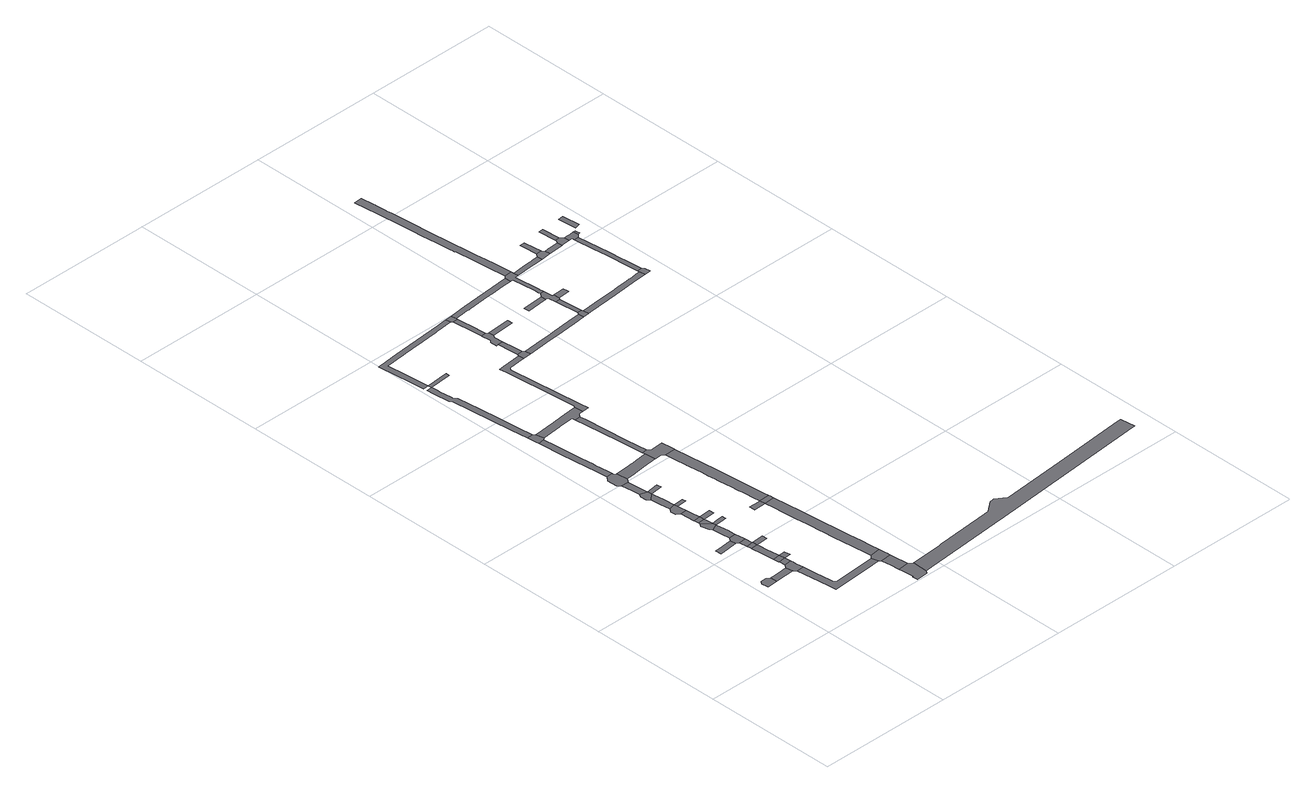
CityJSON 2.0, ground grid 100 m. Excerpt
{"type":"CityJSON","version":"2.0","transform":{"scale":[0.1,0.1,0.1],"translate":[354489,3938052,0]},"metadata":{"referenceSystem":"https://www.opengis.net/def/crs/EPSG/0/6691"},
"CityObjects":{
"road1":{"type":"Road","geometry":[{"type":"MultiSurface","lod":"1","boundaries":[[[0,1,2,3,4,5,6]]]}]},
"road2":{"type":"Road","attributes":{"RoadStructureAttribute.sectionType":"1"},"geometry":[{"type":"MultiSurface","lod":"1","boundaries":[[[7,5,4,8,9,10]]]}]},
"road3":{"type":"Road","attributes":{"RoadStructureAttribute.sectionType":"1"},"geometry":[{"type":"MultiSurface","lod":"1","boundaries":[[[11,12,13,14,15,16]]]}]},
"road4":{"type":"Road","geometry":[{"type":"MultiSurface","lod":"1","boundaries":[[[17,10,9,18,19,20,21,22]]]}]},
"road5":{"type":"Road","attributes":{"RoadStructureAttribute.sectionType":"1"},"geometry":[{"type":"MultiSurface","lod":"1","boundaries":[[[23,24,17,22]]]}]},
"road6":{"type":"Road","geometry":[{"type":"MultiSurface","lod":"1","boundaries":[[[23,25,26,27,28,24]]]}]},
"road7":{"type":"Road","attributes":{"RoadStructureAttribute.sectionType":"1"},"geometry":[{"type":"MultiSurface","lod":"1","boundaries":[[[29,30,31,27,26,32,33,34,35]]]}]},
"road8":{"type":"Road","geometry":[{"type":"MultiSurface","lod":"1","boundaries":[[[36,37,29,35]]]}]},
"road9":{"type":"Road","geometry":[{"type":"MultiSurface","lod":"1","boundaries":[[[38,39,26,25]]]}]},
"road10":{"type":"Road","attributes":{"RoadStructureAttribute.sectionType":"1"},"geometry":[{"type":"MultiSurface","lod":"1","boundaries":[[[36,40,41,42,37]]]}]},
"road11":{"type":"Road","geometry":[{"type":"MultiSurface","lod":"1","boundaries":[[[15,42,41,43,44,45,16]]]}]},
"road12":{"type":"Road","attributes":{"RoadStructureAttribute.sectionType":"1"},"geometry":[{"type":"MultiSurface","lod":"1","boundaries":[[[44,46,47,48,49,50,51,52,45]]]}]},
"road13":{"type":"Road","geometry":[{"type":"MultiSurface","lod":"1","boundaries":[[[53,54,55,51,50,56]]]}]},
"road14":{"type":"Road","attributes":{"RoadStructureAttribute.sectionType":"1"},"geometry":[{"type":"MultiSurface","lod":"1","boundaries":[[[57,58,59,60,61,62,63,19,18,64,65,66,67,68,69]]]}]},
"road15":{"type":"Road","geometry":[{"type":"MultiSurface","lod":"1","boundaries":[[[70,71,36,35]]]}]},
"road16":{"type":"Road","attributes":{"RoadStructureAttribute.sectionType":"1"},"geometry":[{"type":"MultiSurface","lod":"1","boundaries":[[[72,73,74,75,53,56]]]}]},
"road17":{"type":"Road","geometry":[{"type":"MultiSurface","lod":"1","boundaries":[[[76,75,74,77,78,79]]]}]},
"road18":{"type":"Road","attributes":{"RoadStructureAttribute.sectionType":"1"},"geometry":[{"type":"MultiSurface","lod":"1","boundaries":[[[79,78,80,81,82]]]}]},
"road19":{"type":"Road","geometry":[{"type":"MultiSurface","lod":"1","boundaries":[[[81,83,84,85,86,87,88,82]]]}]},
"road20":{"type":"Road","geometry":[{"type":"MultiSurface","lod":"1","boundaries":[[[50,89,90,91,92,56]]]}]},
"road21":{"type":"Road","attributes":{"RoadStructureAttribute.sectionType":"1"},"geometry":[{"type":"MultiSurface","lod":"1","boundaries":[[[93,94,86,85,95,96,97]]]}]},
"road22":{"type":"Road","geometry":[{"type":"MultiSurface","lod":"1","boundaries":[[[98,99,77,74]]]}]},
"road23":{"type":"Road","geometry":[{"type":"MultiSurface","lod":"1","boundaries":[[[93,97,100,101,102,103]]]}]},
"road24":{"type":"Road","attributes":{"RoadStructureAttribute.sectionType":"1"},"geometry":[{"type":"MultiSurface","lod":"1","boundaries":[[[104,105,101,100,106,107,108,109]]]}]},
"road25":{"type":"Road","geometry":[{"type":"MultiSurface","lod":"1","boundaries":[[[110,111,85,84]]]}]},
"road26":{"type":"Road","geometry":[{"type":"MultiSurface","lod":"1","boundaries":[[[112,113,114,115,116,117,118,104,109]]]}]},
"road27":{"type":"Road","geometry":[{"type":"MultiSurface","lod":"1","boundaries":[[[97,119,120,100]]]}]},
"road28":{"type":"Road","geometry":[{"type":"MultiSurface","lod":"1","boundaries":[[[121,122,123,124,125,126,127,128,129,130]]]}]},
"road29":{"type":"Road","attributes":{"RoadStructureAttribute.sectionType":"1"},"geometry":[{"type":"MultiSurface","lod":"1","boundaries":[[[131,132,125,124,133,134,135,136]]]}]},
"road30":{"type":"Road","geometry":[{"type":"MultiSurface","lod":"1","boundaries":[[[136,135,137,138,139,140,57,69]]]}]},
"road31":{"type":"Road","attributes":{"RoadStructureAttribute.sectionType":"1"},"geometry":[{"type":"MultiSurface","lod":"1","boundaries":[[[141,142,143,144,145,146,147,148,149,150,151,152,153,154,155,116,115]]]}]},
"road32":{"type":"Road","geometry":[{"type":"MultiSurface","lod":"1","boundaries":[[[156,157,151,150,158,159,160]]]}]},
"road33":{"type":"Road","attributes":{"RoadStructureAttribute.sectionType":"1"},"geometry":[{"type":"MultiSurface","lod":"1","boundaries":[[[139,161,162,163,164,165,166,167,168,169,170,171,172,173,174,175,176,177,178,179,180,181,182,183,184,185,186,140]]]}]},
"road34":{"type":"Road","geometry":[{"type":"MultiSurface","lod":"1","boundaries":[[[187,188,189,190,171,191]]]}]},
"road35":{"type":"Road","attributes":{"RoadStructureAttribute.sectionType":"1"},"geometry":[{"type":"MultiSurface","lod":"1","boundaries":[[[112,192,193,194,195,196,197,198,199,200,201,202,203,113]]]}]},
"road36":{"type":"Road","attributes":{"RoadStructureAttribute.sectionType":"1"},"geometry":[{"type":"MultiSurface","lod":"1","boundaries":[[[160,204,205,206,207,208,209,210,211,212,213,214,215,216,217,218,219,220,221,222,156]]]}]},
"road37":{"type":"Road","geometry":[{"type":"MultiSurface","lod":"1","boundaries":[[[191,171,170,223,224]]]}]},
"road38":{"type":"Road","attributes":{"RoadStructureAttribute.sectionType":"1"},"geometry":[{"type":"MultiSurface","lod":"1","boundaries":[[[225,226,227,228,229,230,231,232,233,234,235,236,237,238,239,240,241,191,224,242,243,244,245,246]]]}]},
"road39":{"type":"Road","geometry":[{"type":"MultiSurface","lod":"1","boundaries":[[[247,248,159,158,249,250,251,252,253,254,255,256,257,258]]]}]},
"road40":{"type":"Road","geometry":[{"type":"MultiSurface","lod":"1","boundaries":[[[245,259,260,261,262,263,264,198,197,265,266,246]]]}]},
"road41":{"type":"Road","geometry":[{"type":"MultiSurface","lod":"1","boundaries":[[[267,268,269,215]]]}]},
"road42":{"type":"Road","attributes":{"RoadStructureAttribute.sectionType":"1"},"geometry":[{"type":"MultiSurface","lod":"1","boundaries":[[[270,271,253,252,272,273,264,263]]]}]},
"road43":{"type":"Road","attributes":{"RoadStructureAttribute.sectionType":"1"},"geometry":[{"type":"MultiSurface","lod":"1","boundaries":[[[274,275,276,277,278,279,280,281,282,283,284,285,286,287,288,289,290,291,292,293,294,295,296,297,298,299,300,269]]]}]},
"road44":{"type":"Road","attributes":{"RoadStructureAttribute.sectionType":"1"},"geometry":[{"type":"MultiSurface","lod":"1","boundaries":[[[301,302,303,304,305,306,307,308,257,256,309,310,311,312,313,314,315]]]}]},
"road45":{"type":"Road","geometry":[{"type":"MultiSurface","lod":"1","boundaries":[[[316,315,314,317,318,319]]]}]},
"road46":{"type":"Road","attributes":{"RoadStructureAttribute.sectionType":"1"},"geometry":[{"type":"MultiSurface","lod":"1","boundaries":[[[320,321,322,323,316,319]]]}]},
"road47":{"type":"Road","geometry":[{"type":"MultiSurface","lod":"1","boundaries":[[[324,325,326,327,322,321,328,329,330,331,332]]]}]},
"road48":{"type":"Road","attributes":{"RoadStructureAttribute.sectionType":"1"},"geometry":[{"type":"MultiSurface","lod":"1","boundaries":[[[331,333,334,335,336,337,332]]]}]},
"road49":{"type":"Road","geometry":[{"type":"MultiSurface","lod":"1","boundaries":[[[289,336,335,338,339,290]]]}]},
"road50":{"type":"Road","attributes":{"RoadStructureAttribute.sectionType":"1"},"geometry":[{"type":"MultiSurface","lod":"1","boundaries":[[[340,341,342,343,344,345,346,347,348,349,350,351,352,353,354,355,356,123,122]]]}]},
"road51":{"type":"Road","geometry":[{"type":"MultiSurface","lod":"1","boundaries":[[[357,358,330,329]]]}]},
"road52":{"type":"Road","attributes":{"RoadStructureAttribute.sectionType":"1"},"geometry":[{"type":"MultiSurface","lod":"1","boundaries":[[[359,360,361,362,363,364,318,317,365,366,367,368]]]}]},
"road53":{"type":"Road","attributes":{"RoadStructureAttribute.sectionType":"1"},"geometry":[{"type":"MultiSurface","lod":"1","boundaries":[[[369,370,339,338,371,372,373,374,375,376,377,378,379,380,381]]]}]},
"road54":{"type":"Road","geometry":[{"type":"MultiSurface","lod":"1","boundaries":[[[382,383,384,385,386,387]]]}]},
"road55":{"type":"Road","geometry":[{"type":"MultiSurface","lod":"1","boundaries":[[[388,389,359,368,390,391]]]}]},
"road56":{"type":"Road","attributes":{"RoadStructureAttribute.sectionType":"1"},"geometry":[{"type":"MultiSurface","lod":"1","boundaries":[[[392,389,388,393,394,395]]]}]},
"road57":{"type":"Road","geometry":[{"type":"MultiSurface","lod":"1","boundaries":[[[396,397,398,399,400,401,382,387,402,403,395,394]]]}]},
"road58":{"type":"Road","geometry":[{"type":"MultiSurface","lod":"1","boundaries":[[[380,404,405,406,400,399,407,408,409,410,411,412,413,414,381]]]}]},
"road59":{"type":"Road","geometry":[{"type":"MultiSurface","lod":"1","boundaries":[[[396,415,416,417,418,397]]]}]},
"road60":{"type":"Road","attributes":{"RoadStructureAttribute.sectionType":"1"},"geometry":[{"type":"MultiSurface","lod":"1","boundaries":[[[419,420,421,422,423,424,425,426,427,428,429,430,431,432,433,434,435,436,437,438,439,440,441,442,443,444,445,446,447,448,449,450,451,452,453,454,455,456,457,458,459,414,413]]]}]},
"road61":{"type":"Road","attributes":{"RoadStructureAttribute.sectionType":"1"},"geometry":[{"type":"MultiSurface","lod":"1","boundaries":[[[460,461,462,463,464,412,411,465,466,467]]]}]},
"road62":{"type":"Road","attributes":{"RoadStructureAttribute.sectionType":"1"},"geometry":[{"type":"MultiSurface","lod":"1","boundaries":[[[468,469,470,471,472,473,474,475,476,477,478,479,391,390,480,481,482,483,484,485]]]}]},
"road63":{"type":"Road","geometry":[{"type":"MultiSurface","lod":"1","boundaries":[[[486,460,467,487,488,489]]]}]},
"road64":{"type":"Road","geometry":[{"type":"MultiSurface","lod":"1","boundaries":[[[490,491,492,493,486,489]]]}]},
"road65":{"type":"Road","attributes":{"RoadStructureAttribute.sectionType":"1"},"geometry":[{"type":"MultiSurface","lod":"1","boundaries":[[[487,494,495,496,497,498,499,488]]]}]},
"road66":{"type":"Road","geometry":[{"type":"MultiSurface","lod":"1","boundaries":[[[500,501,502,485,484,503]]]}]},
"road67":{"type":"Road","geometry":[{"type":"MultiSurface","lod":"1","boundaries":[[[504,497,496,505,506,507,508,509]]]}]},
"road68":{"type":"Road","attributes":{"RoadStructureAttribute.sectionType":"1"},"geometry":[{"type":"MultiSurface","lod":"1","boundaries":[[[510,511,512,513,514,502,501,515,516,517,518,519,520,521]]]}]},
"road69":{"type":"Road","geometry":[{"type":"MultiSurface","lod":"1","boundaries":[[[508,522,523,509]]]}]},
"road70":{"type":"Road","geometry":[{"type":"MultiSurface","lod":"1","boundaries":[[[520,524,525,526,527,528,507,506,529,521]]]}]},
"road71":{"type":"Road","attributes":{"RoadStructureAttribute.sectionType":"1"},"geometry":[{"type":"MultiSurface","lod":"1","boundaries":[[[530,525,524,531]]]}]},
"road72":{"type":"Road","geometry":[{"type":"MultiSurface","lod":"1","boundaries":[[[532,533,534,535,536,537]]]}]}
},
"vertices":[
[86,673,0],[69,651,0],[73,600,0],[137,603,0],[153,605,0],[149,657,0],[128,675,0],
[211,661,0],[234,611,0],[298,615,0],[293,668,0],
[183,1103,0],[110,1097,0],[114,1053,0],[179,1058,0],[255,1066,0],[251,1110,0],
[313,692,0],[321,595,0],[374,600,0],[369,653,0],[366,679,0],[364,696,0],
[359,745,0],[308,739,0],
[360,745,0],[355,789,0],[303,784,0],[307,744,0],
[285,959,0],[286,954,0],[293,881,0],[347,865,0],[345,883,0],[339,952,0],[338,964,0],
[334,1000,0],[282,995,0],
[410,750,0],[405,794,0],
[333,1007,0],[328,1060,0],[276,1055,0],
[327,1076,0],[320,1137,0],[267,1134,0],
[316,1181,0],[316,1187,0],[308,1266,0],[307,1276,0],[305,1289,0],[255,1266,0],[263,1185,0],
[245,1367,0],[227,1344,0],[241,1286,0],[302,1318,0],
[737,369,0],[650,362,0],[420,344,0],[398,362,0],[395,385,0],[384,503,0],[376,583,0],[340,421,0],[349,344,0],[349,338,0],[354,288,0],[693,314,0],[749,319,0],
[428,972,0],[424,1009,0],
[297,1364,0],[296,1372,0],[295,1384,0],[244,1380,0],
[241,1410,0],[293,1421,0],[292,1421,0],[241,1416,0],
[285,1496,0],[282,1528,0],[232,1523,0],
[277,1579,0],[275,1593,0],[272,1621,0],[221,1608,0],[203,1585,0],[206,1541,0],
[380,1296,0],[395,1297,0],[393,1326,0],[348,1322,0],
[207,1760,0],[214,1678,0],[264,1707,0],[256,1786,0],[254,1801,0],
[383,1390,0],[380,1427,0],
[250,1834,0],[197,1847,0],[182,1826,0],[184,1780,0],
[183,1991,0],[192,1906,0],[249,1844,0],[242,1916,0],[241,1922,0],[236,1990,0],
[348,1600,0],[345,1628,0],
[260,2019,0],[248,2099,0],[234,2111,0],[232,2126,0],[185,2121,0],[158,2090,0],[160,2010,0],
[345,1811,0],[342,1844,0],
[865,16,0],[884,39,0],[885,150,0],[857,175,0],[777,168,0],[780,139,0],[785,93,0],[789,50,0],[778,49,0],[782,8,0],
[772,226,0],[777,175,0],[857,180,0],[847,288,0],[845,314,0],[764,306,0],
[842,342,0],[840,363,0],[837,400,0],[757,392,0],
[227,2180,0],[226,2190,0],[221,2230,0],[220,2250,0],[217,2277,0],[207,2378,0],[196,2497,0],[186,2612,0],[183,2646,0],[180,2669,0],[133,2664,0],[135,2646,0],[148,2491,0],[161,2374,0],[177,2200,0],
[124,2753,0],[131,2682,0],[198,2683,0],[185,2743,0],[170,2757,0],
[829,477,0],[823,546,0],[813,641,0],[807,713,0],[791,882,0],[789,910,0],[780,1002,0],[777,1037,0],[768,1137,0],[757,1245,0],[678,1238,0],[686,1155,0],[690,1111,0],[697,1029,0],[699,1007,0],[700,988,0],[709,903,0],[713,861,0],[717,819,0],[719,795,0],[720,775,0],[728,690,0],[743,538,0],[747,497,0],[749,471,0],[755,414,0],
[662,1280,0],[584,1277,0],[585,1240,0],[585,1234,0],[674,1280,0],
[332,2026,0],[361,2030,0],[396,2033,0],[417,2035,0],[499,2043,0],[527,2046,0],[519,2126,0],[434,2117,0],[403,2113,0],[386,2112,0],[348,2108,0],[339,2108,0],
[158,2887,0],[153,2943,0],[145,3031,0],[131,3178,0],[114,3354,0],[110,3358,0],[94,3372,0],[90,3394,0],[84,3480,0],[83,3497,0],[81,3531,0],[79,3548,0],[37,3545,0],[42,3492,0],[42,3486,0],[42,3485,0],[53,3368,0],[66,3356,0],[111,2881,0],
[755,1272,0],[754,1284,0],
[611,1950,0],[618,1867,0],[618,1864,0],[620,1842,0],[621,1837,0],[631,1741,0],[635,1692,0],[638,1657,0],[640,1636,0],[642,1617,0],[650,1532,0],[652,1513,0],[658,1445,0],[659,1440,0],[662,1414,0],[670,1323,0],[674,1286,0],[750,1326,0],[723,1608,0],[714,1703,0],[683,2034,0],[603,2030,0],
[372,2761,0],[354,2759,0],[349,2699,0],[353,2699,0],[466,2710,0],[468,2685,0],[510,2689,0],[527,2710,0],[555,2713,0],[561,2713,0],[554,2779,0],[460,2770,0],
[683,2037,0],[682,2061,0],[675,2140,0],[578,2132,0],[557,2150,0],[517,2147,0],[565,2050,0],[578,2051,0],
[247,3563,0],[245,3589,0],[77,3574,0],
[542,2317,0],[514,2651,0],[476,2594,0],[500,2337,0],
[71,3629,0],[63,3717,0],[59,3760,0],[44,3898,0],[69,3900,0],[134,3906,0],[200,3913,0],[216,3914,0],[234,3916,0],[279,3920,0],[349,3926,0],[429,3933,0],[444,3934,0],[506,3941,0],[517,3941,0],[647,3953,0],[641,3991,0],[625,3989,0],[567,3984,0],[229,3954,0],[188,3950,0],[62,3938,0],[14,3933,0],[0,3932,0],[1,3921,0],[27,3676,0],[35,3571,0],
[549,3394,0],[531,3393,0],[510,3390,0],[516,3335,0],[531,3192,0],[543,3067,0],[555,2933,0],[567,2794,0],[613,2719,0],[612,2724,0],[606,2790,0],[555,3337,0],[568,3354,0],[695,3365,0],[692,3407,0],
[701,3422,0],[760,3371,0],[756,3413,0],[741,3426,0],
[736,3488,0],[728,3583,0],[688,3580,0],[696,3479,0],
[677,3708,0],[683,3643,0],[670,3628,0],[672,3579,0],[722,3652,0],[735,3667,0],[732,3707,0],[716,3720,0],[677,3716,0],
[712,3776,0],[710,3795,0],[697,3946,0],[657,3943,0],[672,3772,0],
[696,3957,0],[692,3996,0],
[935,44,0],[1213,69,0],[1533,97,0],[1623,105,0],[2755,209,0],[2865,219,0],[2855,329,0],[2831,326,0],[2274,276,0],[1781,231,0],[1760,252,0],[1711,282,0],[1675,278,0],[1594,214,0],[1558,210,0],[1148,172,0],[1132,171,0],
[911,3682,0],[908,3722,0],
[1263,3460,0],[1184,3452,0],[1167,3451,0],[1037,3439,0],[996,3435,0],[912,3427,0],[942,3387,0],[1007,3393,0],[1180,3409,0],[1266,3417,0],
[823,4009,0],[788,4005,0],[705,3958,0],[812,3967,0],[818,3967,0],[828,3969,0],[878,3972,0],[958,3979,0],[1029,3988,0],[1050,3988,0],[1123,3993,0],[1210,4001,0],[1207,4043,0],
[1227,3751,0],[1069,3740,0],[1072,3700,0],[1213,3710,0],[1222,3711,0],[1227,3711,0],
[1306,3477,0],[1272,3474,0],[1311,3421,0],[1307,3465,0],
[1258,3632,0],[1291,3646,0],[1290,3653,0],[1257,3647,0],
[1301,3665,0],[1298,3710,0],[1285,3709,0],[1279,3781,0],[1250,3778,0],[1233,3757,0],[1242,3711,0],[1252,3700,0],
[1230,4002,0],[1247,3825,0],[1249,3792,0],[1277,3795,0],[1276,3810,0],[1274,3829,0],[1257,4007,0],[1285,4010,0],[1282,4047,0],[1280,4067,0],[1225,4062,0],
[1341,3668,0],[1388,3672,0],[1386,3687,0],[1384,3717,0],
[1270,4179,0],[1268,4204,0],[1256,4322,0],[1254,4341,0],[1242,4468,0],[1240,4495,0],[1212,4788,0],[1212,4793,0],[1199,4952,0],[1198,4961,0],[1193,5019,0],[1191,5047,0],[1188,5066,0],[1188,5069,0],[1188,5077,0],[1185,5108,0],[1182,5142,0],[1181,5156,0],[1179,5173,0],[1170,5267,0],[1109,5261,0],[1118,5168,0],[1128,5070,0],[1128,5062,0],[1143,4907,0],[1149,4835,0],[1152,4810,0],[1154,4786,0],[1157,4734,0],[1159,4715,0],[1163,4671,0],[1170,4598,0],[1170,4597,0],[1175,4542,0],[1180,4495,0],[1181,4482,0],[1182,4461,0],[1189,4461,0],[1204,4300,0],[1212,4211,0],[1214,4194,0],
[1506,4066,0],[1460,4062,0],[1434,4060,0],[1431,4060,0],[1371,4055,0],[1409,4020,0],[1432,4023,0],[1510,4029,0],
[1826,3511,0],[1757,3504,0],[1744,3503,0],[1715,3501,0],[1704,3499,0],[1636,3493,0],[1605,3490,0],[1571,3487,0],[1520,3483,0],[1490,3480,0],[1464,3478,0],[1418,3474,0],[1334,3423,0],[1574,3444,0],[1737,3459,0],[1793,3463,0],[1848,3469,0],[1844,3513,0],
[1528,4092,0],[1587,4036,0],[1584,4075,0],[1567,4092,0],
[1554,4230,0],[1540,4228,0],[1516,4226,0],[1519,4195,0],
[1624,4039,0],[1626,4039,0],[1699,4045,0],[1696,4085,0],[1637,4080,0],[1620,4079,0],
[1892,3517,0],[1877,3530,0],[1843,3527,0],[1896,3473,0],
[1712,4105,0],[1712,4046,0],[1767,4052,0],[1763,4092,0],[1744,4113,0],[1712,4111,0],
[1812,3878,0],[1821,3783,0],[1829,3694,0],[1831,3675,0],[1836,3607,0],[1865,3664,0],[1863,3694,0],[1855,3786,0],[1847,3878,0],[1847,3880,0],[1832,4036,0],[1797,4032,0],
[1735,4250,0],[1701,4247,0],
[1853,4059,0],[1849,4097,0],[1825,4094,0],[1807,4093,0],[1791,4094,0],[1795,4054,0],
[1865,4098,0],[1869,4061,0],
[1920,4251,0],[1919,4260,0],[1916,4260,0],[1879,4256,0],[1891,4118,0],[1931,4127,0]
]}
